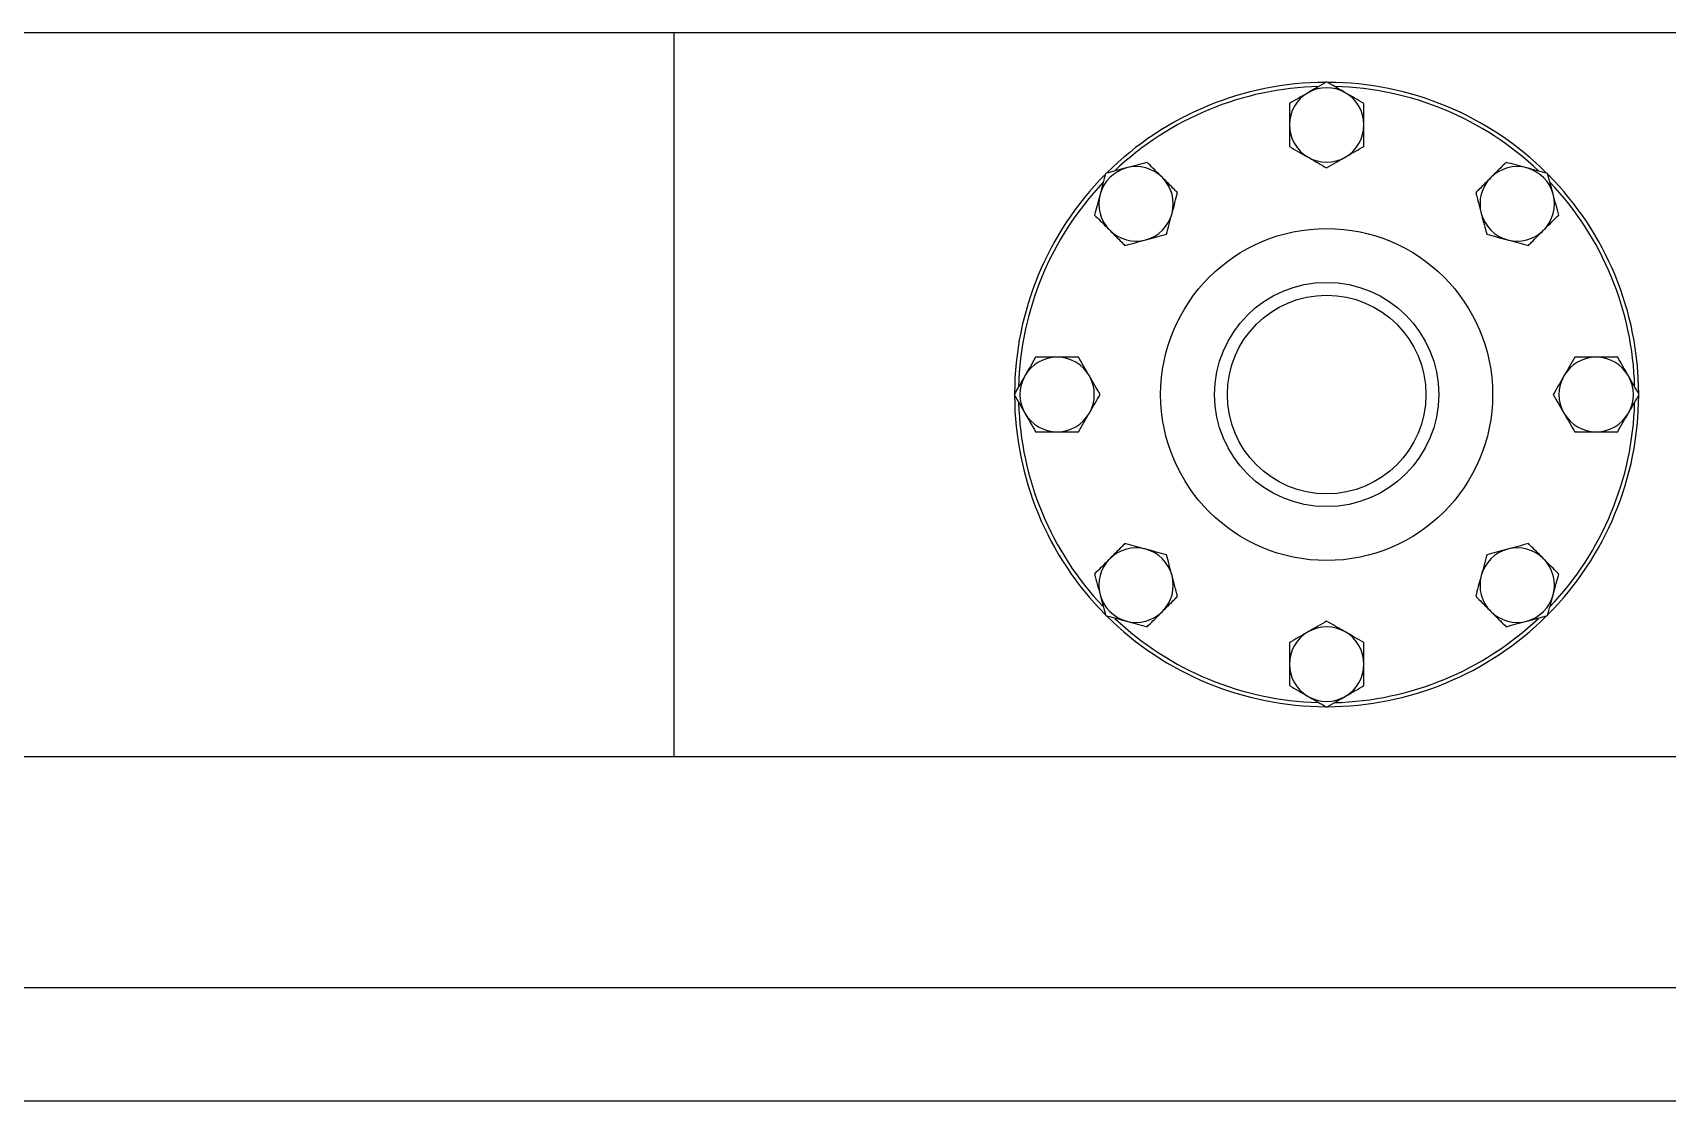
# Model space of a CAD drawing. Header units: inches. Extents: x 0.9 to 37.1, y -8.4 to 11.7.
# Drawn here: x 12.1383 to 12.4383, y 7.2959 to 7.4921 of the extents above; entities that cross this region are included whole.
import ezdxf

# ---------------------------------------------------------------- set-up
doc = ezdxf.new("R2010")
doc.units = ezdxf.units.IN
doc.header["$MEASUREMENT"] = 0

msp = doc.modelspace()

# ---------------------------------------------------------------- linework, layer by layer
at = {"color": 7, "linetype": 'Continuous', "lineweight": 25}
for p, q in [((12.25601218982021, 7.492065021404431), (12.03101218982021, 7.492065021404431)), ((12.49559552315355, 7.492065021404431), (12.25601218982021, 7.492065021404431)), ((12.25601218982021, 7.425658771404431), (12.25601218982021, 7.492065021404431)), ((12.25601218982021, 7.359252521404431), (12.25601218982021, 7.492065021404431)), ((12.25601218982021, 7.359252521404431), (12.25601218982021, 7.425658771404431)), ((12.03101218982021, 7.359252521404431), (12.25601218982021, 7.359252521404431)), ((12.25601218982021, 7.359252521404431), (12.49559552315355, 7.359252521404431)), ((12.55597354286048, 7.316775897388684), (11.26125917011327, 7.316775897388684)), ((12.55080385648687, 7.29594256405535), (11.26642885648688, 7.29594256405535))]:
    msp.add_line(p, q, dxfattribs=at)
for radius in [0.03046874999999966, 0.02058187053800041, 0.01822916666666688]:
    msp.add_circle((12.37580385648688, 7.425658771404431), radius, dxfattribs=at)
for centre, radius, start, end in [((12.37580385648688, 7.425658771404431), 0.05729166666666732, 90.23318464295991, 134.7394185400009), ((12.37580385648688, 7.425658771404431), 0.05656167979002667, 91.47562554522406, 133.4596596863277), ((12.37580385648688, 7.475137938071096), 0.006833333333334579, 120.0000000000116, 180), ((12.37580385648688, 7.475137938071096), 0.006833333333333953, 60.00000000000129, 120.0000000000116), ((12.37580385648688, 7.425658771404431), 0.05729166666666675, 45.18830144895448, 89.74936010981259), ((12.37580385648688, 7.425658771404431), 0.0565616797900264, 46.52268397941067, 88.42044468870465), ((12.37580385648688, 7.475137938071096), 0.006833333333333065, 0, 60.00000000000129), ((12.37580385648688, 7.475137938071096), 0.006833333333334579, 180, 239.9999999999891), ((12.37580385648688, 7.475137938071096), 0.006833333333333065, 299.9999999999995, 0), ((12.37580385648688, 7.475137938071096), 0.006833333333333953, 239.9999999999891, 299.9999999999995), ((12.37580385648688, 7.425658771404431), 0.057291666666668, 135.2571816672286, 179.7535383308726), ((12.34081680220942, 7.46064582568189), 0.00683333333333478, 105.0000000000209, 165.0000000000046), ((12.34081680220942, 7.46064582568189), 0.006833333333333753, 45.0000000000053, 105.0000000000209), ((12.41079091076434, 7.46064582568189), 0.006833333333333839, 75.00000000000891, 135.0000000000052), ((12.41079091076434, 7.46064582568189), 0.006833333333333262, 15.00000000000317, 75.00000000000891), ((12.37580385648688, 7.425658771404431), 0.05729166666666599, 0.148107606698369, 44.78589844930206), ((12.37580385648688, 7.425658771404431), 0.05656167979002662, 136.5477547677139, 178.550534779508), ((12.34081680220942, 7.46064582568189), 0.006833333333332582, 344.9999999999976, 45.0000000000053), ((12.41079091076434, 7.46064582568189), 0.006833333333333839, 135.0000000000052, 195.0000000000001), ((12.37580385648688, 7.425658771404431), 0.05656167979002624, 22.50000000001959, 43.42421540811347), ((12.34081680220942, 7.46064582568189), 0.006833333333335409, 165.0000000000046, 224.9999999999876), ((12.41079091076434, 7.46064582568189), 0.006833333333332269, 314.9999999999982, 15.00000000000317), ((12.34081680220942, 7.46064582568189), 0.006833333333333262, 284.9999999999919, 344.9999999999976), ((12.41079091076434, 7.46064582568189), 0.006833333333333722, 195.0000000000001, 254.9999999999953), ((12.34081680220942, 7.46064582568189), 0.006833333333335409, 224.9999999999876, 284.9999999999919), ((12.41079091076434, 7.46064582568189), 0.006833333333333722, 254.9999999999953, 314.9999999999982), ((12.37580385648688, 7.425658771404431), 0.0565616797900256, 1.554508334773124, 22.50000000001959), ((12.32632468982021, 7.425658771404431), 0.00683333333333345, 90, 150.0000000000031), ((12.32632468982021, 7.425658771404431), 0.00683333333333345, 29.99999999999688, 90), ((12.42528302315354, 7.425658771404432), 0.006833333333333247, 90, 149.9999999999957), ((12.42528302315354, 7.425658771404432), 0.006833333333333672, 30.00000000000012, 90), ((12.32632468982021, 7.425658771404431), 0.006833333333333672, 150.0000000000031, 210.0000000000009), ((12.32632468982021, 7.425658771404431), 0.006833333333333672, 330.0000000000007, 29.99999999999688), ((12.42528302315354, 7.425658771404432), 0.006833333333331911, 149.9999999999957, 210.000000000005), ((12.42528302315354, 7.425658771404432), 0.006833333333333672, 330.0000000000039, 30.00000000000012), ((12.37580385648688, 7.425658771404431), 0.05729166666666685, 180.2581446518465, 224.7894617272967), ((12.37580385648688, 7.425658771404431), 0.05656167979002698, 181.5816413912902, 223.4672577050276), ((12.37580385648688, 7.425658771404431), 0.05729166666666728, 315.1623803618174, 359.8553289600194), ((12.37580385648688, 7.425658771404431), 0.05656167979002622, 316.449465220492, 358.4677235533312), ((12.32632468982021, 7.425658771404431), 0.006833333333334135, 210.0000000000009, 270.0000000000008), ((12.32632468982021, 7.425658771404431), 0.006833333333334135, 270.0000000000008, 330.0000000000007), ((12.42528302315354, 7.425658771404432), 0.006833333333333247, 210.000000000005, 270.0000000000008), ((12.42528302315354, 7.425658771404432), 0.00683333333333345, 270.0000000000008, 330.0000000000039), ((12.34081680220942, 7.390671717126972), 0.006833333333333525, 75.0000000000069, 135.000000000008), ((12.34081680220942, 7.390671717126972), 0.006833333333332405, 15.00000000000317, 75.0000000000069), ((12.41079091076434, 7.390671717126973), 0.006833333333333722, 105.0000000000055, 165.0000000000007), ((12.41079091076434, 7.390671717126973), 0.006833333333333722, 44.99999999999208, 105.0000000000055), ((12.34081680220942, 7.390671717126972), 0.006833333333334894, 135.000000000008, 194.9999999999998), ((12.41079091076434, 7.390671717126973), 0.00683333333333478, 345.0000000000053, 44.99999999999208), ((12.34081680220942, 7.390671717126972), 0.006833333333332897, 314.999999999993, 15.00000000000317), ((12.41079091076434, 7.390671717126973), 0.006833333333334153, 165.0000000000007, 224.9999999999981), ((12.34081680220942, 7.390671717126972), 0.006833333333334894, 194.9999999999998, 254.9999999999809), ((12.41079091076434, 7.390671717126973), 0.00683333333333478, 285.0000000000064, 345.0000000000053), ((12.37580385648688, 7.425658771404431), 0.05729166666666735, 225.2336657744054, 269.845170379713), ((12.34081680220942, 7.390671717126972), 0.006833333333334183, 254.9999999999809, 314.999999999993), ((12.37580385648688, 7.425658771404431), 0.0572916666666667, 270.1810350008367, 314.8111845715183), ((12.41079091076434, 7.390671717126973), 0.006833333333334153, 224.9999999999981, 285.0000000000064), ((12.37580385648688, 7.425658771404431), 0.05656167979002721, 226.571765304214, 268.4210484106387), ((12.37580385648688, 7.376179604737766), 0.006833333333334579, 120.0000000000135, 180), ((12.37580385648688, 7.376179604737766), 0.006833333333333569, 59.99999999999942, 120.0000000000135), ((12.37580385648688, 7.425658771404431), 0.05656167979002691, 271.4494652204932, 313.4232735478649), ((12.37580385648688, 7.376179604737766), 0.006833333333332803, 0, 59.99999999999942), ((12.37580385648688, 7.376179604737766), 0.006833333333334579, 180, 239.9999999999891), ((12.37580385648688, 7.376179604737766), 0.006833333333333065, 299.9999999999995, 0), ((12.37580385648688, 7.376179604737766), 0.006833333333333953, 239.9999999999891, 299.9999999999995)]:
    msp.add_arc(centre, radius, start, end, dxfattribs=at)
for points, knots in [([(12.37238718982021, 7.48105577833029), (12.37230618567719, 7.481009010566511), (12.37169287773225, 7.480654917059408), (12.3705365348102, 7.479987302162085), (12.36949570609123, 7.479386379421008), (12.36897052315354, 7.479083164910559)], [0, 0, 0, 0, 0.07010571820326274, 0.5307925293049064, 1, 1, 1, 1]), ([(12.37580385648688, 7.483028391750022), (12.37524897479972, 7.482708030658571), (12.37412903783621, 7.482061434751216), (12.37297131144923, 7.481393021110046), (12.37238718982021, 7.48105577833029)], [0, 0, 0, 0, 0.4954579634770557, 1, 1, 1, 1]), ([(12.37922052315355, 7.48105577833029), (12.37913951901052, 7.481102546094071), (12.37852621106559, 7.481456639601173), (12.37736986814354, 7.482124254498496), (12.37632903942457, 7.482725177239574), (12.37580385648688, 7.483028391750022)], [0, 0, 0, 0, 0.07010571820318945, 0.5307925293048706, 1, 1, 1, 1]), ([(12.38263718982021, 7.479083164910559), (12.38208230813305, 7.47940352600201), (12.38096237116954, 7.480050121909366), (12.37980464478257, 7.480718535550535), (12.37922052315355, 7.48105577833029)], [0, 0, 0, 0, 0.495457963477018, 1, 1, 1, 1]), ([(12.36897052315354, 7.479083164910559), (12.36897052315354, 7.478591929734122), (12.36897052315354, 7.477604816438305), (12.36897052315354, 7.476278630791726), (12.36897052315354, 7.475451888412024), (12.36897052315354, 7.475137938071096)], [0, 0, 0, 0, 0.3805934879738661, 0.7647841813874847, 1, 1, 1, 1]), ([(12.38263718982021, 7.475137938071096), (12.38263718982021, 7.475451888406663), (12.38263718982021, 7.476273374295602), (12.38263718982021, 7.477599616803872), (12.38263718982021, 7.478586806886467), (12.38263718982021, 7.479083164910559)], [0, 0, 0, 0, 0.2352153999993363, 0.6154671935981791, 1, 1, 1, 1]), ([(12.36897052315354, 7.475137938071096), (12.36897052315354, 7.474617961196195), (12.36897052315354, 7.47357023300618), (12.36897052315354, 7.472255491137505), (12.36897052315354, 7.471469760502647), (12.36897052315354, 7.471192711231635)], [0, 0, 0, 0, 0.3894480145147163, 0.7847188654868438, 1, 1, 1, 1]), ([(12.38263718982021, 7.471192711231635), (12.38263718982021, 7.471469761521861), (12.38263718982021, 7.472248439009689), (12.38263718982021, 7.473562892642368), (12.38263718982021, 7.474610635094527), (12.38263718982021, 7.475137938071096)], [0, 0, 0, 0, 0.2152816572951844, 0.6050705810156057, 1, 1, 1, 1]), ([(12.36897052315354, 7.471192711231635), (12.36952540484071, 7.470872350140183), (12.37064534180421, 7.470225754232828), (12.37180306819119, 7.469557340591659), (12.37238718982021, 7.469220097811903)], [0, 0, 0, 0, 0.4954579634770156, 1, 1, 1, 1]), ([(12.37238718982021, 7.469220097811903), (12.37246819396323, 7.469173330048124), (12.37308150190817, 7.46881923654102), (12.37423784483022, 7.468151621643697), (12.37527867354919, 7.46755069890262), (12.37580385648688, 7.467247484392173)], [0, 0, 0, 0, 0.0701057182031903, 0.5307925293048702, 1, 1, 1, 1]), ([(12.37580385648688, 7.467247484392173), (12.37635873817404, 7.467567845483623), (12.37747867513755, 7.468214441390979), (12.37863640152452, 7.468882855032149), (12.37922052315355, 7.469220097811903)], [0, 0, 0, 0, 0.4954579634770558, 1, 1, 1, 1]), ([(12.37922052315355, 7.469220097811903), (12.37930152729657, 7.469266865575683), (12.3799148352415, 7.469620959082786), (12.38107117816356, 7.47028857398011), (12.38211200688252, 7.470889496721187), (12.38263718982021, 7.471192711231635)], [0, 0, 0, 0, 0.07010571820326228, 0.5307925293049074, 1, 1, 1, 1]), ([(12.33523740890641, 7.466225218984896), (12.33507157780286, 7.465606328880955), (12.33473687513224, 7.464357201508779), (12.33439087877156, 7.463065925511481), (12.33421630906311, 7.46241442249009)], [0, 0, 0, 0, 0.4954579634770047, 1, 1, 1, 1]), ([(12.33904820540122, 7.467246318828199), (12.33895785701947, 7.467222110052273), (12.33827380089261, 7.467038817765502), (12.33698406794993, 7.466693234865058), (12.33582317435951, 7.466382174365007), (12.33523740890641, 7.466225218984896)], [0, 0, 0, 0, 0.0701057182032762, 0.5307925293049395, 1, 1, 1, 1]), ([(12.34285900189603, 7.468267418671501), (12.34224011179208, 7.468101587567946), (12.34099098441991, 7.467766884897328), (12.33969970842261, 7.467420888536647), (12.33904820540122, 7.467246318828199)], [0, 0, 0, 0, 0.4954579634770253, 1, 1, 1, 1]), ([(12.34564869854753, 7.465477722019997), (12.34542670213629, 7.465699718431233), (12.34484582389357, 7.46628059667395), (12.34390802882248, 7.467218391745045), (12.34320998002076, 7.467916440546769), (12.34285900189603, 7.468267418671501)], [0, 0, 0, 0, 0.2352153999993394, 0.6154671935981707, 1, 1, 1, 1]), ([(12.40874871107773, 7.468267418671502), (12.40840135535331, 7.467920062947085), (12.40770336084804, 7.467222068441814), (12.40676560598424, 7.466284313578005), (12.40618101084126, 7.465699718435024), (12.40595901442623, 7.465477722019998)], [0, 0, 0, 0, 0.3805934879738328, 0.76478418138748, 0.9999999999999999, 0.9999999999999999, 0.9999999999999999, 0.9999999999999999]), ([(12.41255950757254, 7.467246318828199), (12.41246915919079, 7.467270527604125), (12.41178510306393, 7.467453819890896), (12.41049537012125, 7.467799402791339), (12.40933447653083, 7.46811046329139), (12.40874871107773, 7.468267418671502)], [0, 0, 0, 0, 0.070105718203232, 0.5307925293048945, 1, 1, 1, 1]), ([(12.41637030406734, 7.466225218984897), (12.4157514139634, 7.466391050088451), (12.41450228659123, 7.46672575275907), (12.41321101059393, 7.467071749119752), (12.41255950757254, 7.467246318828199)], [0, 0, 0, 0, 0.4954579634769804, 1, 1, 1, 1]), ([(12.41739140391064, 7.462414422490091), (12.41736719513472, 7.462504770871837), (12.41718390284795, 7.463188826998701), (12.41683831994751, 7.46447855994138), (12.41652725944745, 7.465639453531802), (12.41637030406734, 7.466225218984897)], [0, 0, 0, 0, 0.07010571820324583, 0.5307925293049183, 1, 1, 1, 1]), ([(12.34843839519903, 7.462688025368495), (12.34824249106008, 7.462883929507444), (12.34769188292808, 7.463434537639444), (12.34676242385086, 7.464363996716667), (12.346021558058, 7.465104862509525), (12.34564869854753, 7.465477722019997)], [0, 0, 0, 0, 0.2152816572951785, 0.6050705810156127, 1, 1, 1, 1]), ([(12.40595901442623, 7.465477722019998), (12.40559133525193, 7.465110042845695), (12.40485047954393, 7.464369187137695), (12.40392081665308, 7.463439524246844), (12.40336522119298, 7.46288392878675), (12.40316931777473, 7.462688025368496)], [0, 0, 0, 0, 0.3894480145147328, 0.7847188654868752, 1, 1, 1, 1]), ([(12.33421630906311, 7.46241442249009), (12.33419210028719, 7.462324074108345), (12.33400880800041, 7.46164001798148), (12.33366322509997, 7.460350285038801), (12.33335216459992, 7.45918939144838), (12.33319520921981, 7.458603625995285)], [0, 0, 0, 0, 0.07010571820324354, 0.5307925293049218, 1, 1, 1, 1]), ([(12.34741729535573, 7.458877228873689), (12.34744150413166, 7.458967577255434), (12.34762479641843, 7.459651633382299), (12.34797037931887, 7.460941366324978), (12.34828143981892, 7.462102259915399), (12.34843839519903, 7.462688025368495)], [0, 0, 0, 0, 0.07010571820324249, 0.5307925293049102, 1, 1, 1, 1]), ([(12.40316931777473, 7.462688025368496), (12.40333514887828, 7.462069135264555), (12.4036698515489, 7.46082000789238), (12.40401584790958, 7.45952873189508), (12.40419041761803, 7.45887722887369)], [0, 0, 0, 0, 0.4954579634770042, 1, 1, 1, 1]), ([(12.41841250375395, 7.458603625995286), (12.41824667265039, 7.459222516099227), (12.41791196997977, 7.460471643471402), (12.41756597361909, 7.461762919468701), (12.41739140391064, 7.462414422490091)], [0, 0, 0, 0, 0.4954579634770053, 1, 1, 1, 1]), ([(12.33319520921981, 7.458603625995285), (12.33354256494422, 7.458256270270869), (12.3342405594495, 7.457558275765598), (12.3351783143133, 7.456620520901788), (12.33576290945629, 7.456035925758807), (12.33598490587131, 7.455813929343782)], [0, 0, 0, 0, 0.3805934879738527, 0.7647841813874864, 1, 1, 1, 1]), ([(12.34639619551242, 7.455066432378883), (12.34656202661598, 7.455685322482825), (12.3468967292866, 7.456934449855), (12.34724272564728, 7.458225725852299), (12.34741729535573, 7.458877228873689)], [0, 0, 0, 0, 0.4954579634770041, 1, 1, 1, 1]), ([(12.40419041761803, 7.45887722887369), (12.40421462639396, 7.458786880491944), (12.40439791868073, 7.45810282436508), (12.40474350158117, 7.456813091422401), (12.40505456208122, 7.45565219783198), (12.40521151746133, 7.455066432378884)], [0, 0, 0, 0, 0.07010571820324596, 0.530792529304917, 1, 1, 1, 1]), ([(12.41562280710244, 7.455813929343783), (12.41584480351368, 7.456035925755018), (12.4164256817564, 7.456616803997735), (12.41736347682749, 7.45755459906883), (12.41806152562922, 7.458252647870554), (12.41841250375395, 7.458603625995286)], [0, 0, 0, 0, 0.2352153999993389, 0.6154671935982023, 1, 1, 1, 1]), ([(12.33598490587131, 7.455813929343782), (12.33635258504562, 7.455446250169478), (12.33709344075361, 7.454705394461478), (12.33802310364446, 7.453775731570628), (12.33857869910456, 7.453220136110534), (12.33877460252281, 7.453024232692279)], [0, 0, 0, 0, 0.389448014514701, 0.7847188654868437, 1, 1, 1, 1]), ([(12.33877460252281, 7.453024232692279), (12.33939349262675, 7.453190063795834), (12.34064261999893, 7.453524766466451), (12.34193389599623, 7.453870762827133), (12.34258539901762, 7.454045332535581)], [0, 0, 0, 0, 0.4954579634770234, 1, 1, 1, 1]), ([(12.34258539901762, 7.454045332535581), (12.34267574739936, 7.454069541311507), (12.34335980352623, 7.454252833598279), (12.34464953646891, 7.454598416498721), (12.34581043005933, 7.454909476998773), (12.34639619551242, 7.455066432378883)], [0, 0, 0, 0, 0.07010571820327578, 0.5307925293049378, 1, 1, 1, 1]), ([(12.40521151746133, 7.455066432378884), (12.40583040756527, 7.454900601275329), (12.40707953493745, 7.454565898604711), (12.40837081093474, 7.45421990224403), (12.40902231395614, 7.454045332535582)], [0, 0, 0, 0, 0.4954579634769814, 1, 1, 1, 1]), ([(12.40902231395614, 7.454045332535582), (12.40911266233788, 7.454021123759656), (12.40979671846474, 7.453837831472884), (12.41108645140743, 7.453492248572442), (12.41224734499785, 7.45318118807239), (12.41283311045094, 7.453024232692279)], [0, 0, 0, 0, 0.07010571820323232, 0.5307925293048957, 1, 1, 1, 1]), ([(12.41283311045094, 7.453024232692279), (12.41302901458989, 7.453220136831228), (12.41357962272189, 7.453770744963229), (12.41450908179911, 7.454700204040451), (12.41524994759197, 7.455441069833311), (12.41562280710244, 7.455813929343783)], [0, 0, 0, 0, 0.215281657295153, 0.6050705810156004, 1, 1, 1, 1]), ([(12.32237946298075, 7.432492104737764), (12.3220591018893, 7.431937223050603), (12.32141250598194, 7.430817286087097), (12.32074409234077, 7.42965955970012), (12.32040684956102, 7.429075438071098)], [0, 0, 0, 0, 0.4954579634770042, 1, 1, 1, 1]), ([(12.32632468982021, 7.432492104737764), (12.32601073948465, 7.432492104737764), (12.32518925359571, 7.432492104737764), (12.32386301108744, 7.432492104737764), (12.32287582100484, 7.432492104737764), (12.32237946298075, 7.432492104737764)], [0, 0, 0, 0, 0.235215399999334, 0.6154671935981663, 1, 1, 1, 1]), ([(12.33026991665968, 7.432492104737764), (12.32999286636945, 7.432492104737764), (12.32921418888162, 7.432492104737764), (12.32789973524894, 7.432492104737764), (12.32685199279678, 7.432492104737764), (12.32632468982021, 7.432492104737764)], [0, 0, 0, 0, 0.2152816572951944, 0.6050705810156242, 1, 1, 1, 1]), ([(12.33224253007941, 7.429075438071098), (12.33219576231563, 7.42915644221412), (12.33184166880852, 7.429769750159053), (12.3311740539112, 7.430926093081107), (12.33057313117012, 7.431966921800075), (12.33026991665968, 7.432492104737764)], [0, 0, 0, 0, 0.07010571820325304, 0.5307925293049272, 1, 1, 1, 1]), ([(12.42133779631408, 7.432492104737765), (12.42101743522263, 7.431937223050604), (12.42037083931528, 7.430817286087098), (12.4197024256741, 7.42965955970012), (12.41936518289435, 7.429075438071099)], [0, 0, 0, 0, 0.4954579634769795, 1, 1, 1, 1]), ([(12.42528302315354, 7.432492104737765), (12.42476304627864, 7.432492104737765), (12.42371531808863, 7.432492104737765), (12.42240057621995, 7.432492104737765), (12.42161484558509, 7.432492104737765), (12.42133779631408, 7.432492104737765)], [0, 0, 0, 0, 0.3894480145146952, 0.7847188654867997, 1, 1, 1, 1]), ([(12.42922824999301, 7.432492104737765), (12.42873701481657, 7.432492104737765), (12.42774990152075, 7.432492104737765), (12.42642371587417, 7.432492104737765), (12.42559697349447, 7.432492104737765), (12.42528302315354, 7.432492104737765)], [0, 0, 0, 0, 0.380593487973835, 0.7647841813874737, 1, 1, 1, 1]), ([(12.43120086341274, 7.429075438071099), (12.43115409564896, 7.429156442214122), (12.43080000214186, 7.429769750159054), (12.43013238724453, 7.430926093081108), (12.42953146450346, 7.431966921800077), (12.42922824999301, 7.432492104737765)], [0, 0, 0, 0, 0.07010571820325003, 0.5307925293049247, 1, 1, 1, 1]), ([(12.32040684956102, 7.429075438071098), (12.32036008179724, 7.428994433928075), (12.32000598829014, 7.428381125983142), (12.31933837339281, 7.427224783061089), (12.31873745065174, 7.42618395434212), (12.31843423614129, 7.425658771404431)], [0, 0, 0, 0, 0.07010571820325413, 0.5307925293049168, 0.9999999999999999, 0.9999999999999999, 0.9999999999999999, 0.9999999999999999]), ([(12.33421514349914, 7.425658771404431), (12.33389478240769, 7.426213653091592), (12.33324818650033, 7.427333590055098), (12.33257977285916, 7.428491316442075), (12.33224253007941, 7.429075438071098)], [0, 0, 0, 0, 0.4954579634770147, 1, 1, 1, 1]), ([(12.41936518289435, 7.429075438071099), (12.41931841513057, 7.428994433928075), (12.41896432162347, 7.428381125983142), (12.41829670672615, 7.427224783061089), (12.41769578398507, 7.426183954342121), (12.41739256947462, 7.425658771404432)], [0, 0, 0, 0, 0.07010571820325427, 0.5307925293049041, 1, 1, 1, 1]), ([(12.43317347683247, 7.425658771404432), (12.43285311574102, 7.426213653091594), (12.43220651983366, 7.427333590055099), (12.43153810619249, 7.428491316442076), (12.43120086341274, 7.429075438071099)], [0, 0, 0, 0, 0.495457963477025, 1, 1, 1, 1]), ([(12.31843423614129, 7.425658771404431), (12.31875459723274, 7.42510388971727), (12.3194011931401, 7.423983952753764), (12.32006960678126, 7.422826226366786), (12.32040684956102, 7.422242104737764)], [0, 0, 0, 0, 0.4954579634770138, 0.9999999999999999, 0.9999999999999999, 0.9999999999999999, 0.9999999999999999]), ([(12.33224253007941, 7.422242104737764), (12.33228929784319, 7.422323108880788), (12.33264339135029, 7.42293641682572), (12.33331100624761, 7.424092759747774), (12.33391192898869, 7.425133588466743), (12.33421514349914, 7.425658771404431)], [0, 0, 0, 0, 0.07010571820325269, 0.5307925293049147, 1, 1, 1, 1]), ([(12.41739256947462, 7.425658771404432), (12.41771293056607, 7.425103889717271), (12.41835952647343, 7.423983952753765), (12.41902794011459, 7.422826226366787), (12.41936518289435, 7.422242104737766)], [0, 0, 0, 0, 0.495457963477026, 1, 1, 1, 1]), ([(12.43120086341274, 7.422242104737766), (12.43124763117652, 7.422323108880788), (12.43160172468362, 7.422936416825721), (12.43226933958094, 7.424092759747775), (12.43287026232202, 7.425133588466743), (12.43317347683247, 7.425658771404432)], [0, 0, 0, 0, 0.07010571820325572, 0.5307925293049063, 1, 1, 1, 1]), ([(12.32040684956102, 7.422242104737764), (12.3204536173248, 7.422161100594742), (12.3208077108319, 7.421547792649809), (12.32147532572923, 7.420391449727755), (12.3220762484703, 7.419350621008786), (12.32237946298075, 7.418825438071098)], [0, 0, 0, 0, 0.07010571820325301, 0.5307925293049259, 1, 1, 1, 1]), ([(12.33026991665968, 7.418825438071098), (12.33059027775113, 7.419380319758259), (12.33123687365848, 7.420500256721764), (12.33190528729965, 7.421657983108743), (12.33224253007941, 7.422242104737764)], [0, 0, 0, 0, 0.495457963477002, 1, 1, 1, 1]), ([(12.41936518289435, 7.422242104737766), (12.41941195065813, 7.422161100594742), (12.41976604416523, 7.421547792649809), (12.42043365906256, 7.420391449727756), (12.42103458180363, 7.419350621008787), (12.42133779631408, 7.418825438071099)], [0, 0, 0, 0, 0.07010571820325003, 0.5307925293049258, 1, 1, 1, 1]), ([(12.42922824999301, 7.418825438071099), (12.42954861108446, 7.419380319758259), (12.43019520699181, 7.420500256721766), (12.43086362063298, 7.421657983108743), (12.43120086341274, 7.422242104737766)], [0, 0, 0, 0, 0.4954579634769817, 1, 1, 1, 1]), ([(12.32237946298075, 7.418825438071098), (12.32287069815719, 7.418825438071098), (12.323857811453, 7.418825438071098), (12.32518399709958, 7.418825438071098), (12.32601073947929, 7.418825438071098), (12.32632468982021, 7.418825438071098)], [0, 0, 0, 0, 0.3805934879738623, 0.764784181387484, 1, 1, 1, 1]), ([(12.32632468982021, 7.418825438071098), (12.32684466669511, 7.418825438071098), (12.32789239488513, 7.418825438071098), (12.3292071367538, 7.418825438071098), (12.32999286738866, 7.418825438071098), (12.33026991665968, 7.418825438071098)], [0, 0, 0, 0, 0.3894480145147123, 0.7847188654868341, 1, 1, 1, 1]), ([(12.42133779631408, 7.418825438071099), (12.42161484660431, 7.418825438071099), (12.42239352409214, 7.418825438071099), (12.42370797772482, 7.418825438071099), (12.42475572017698, 7.418825438071099), (12.42528302315354, 7.418825438071099)], [0, 0, 0, 0, 0.2152816572951599, 0.6050705810156067, 0.9999999999999999, 0.9999999999999999, 0.9999999999999999, 0.9999999999999999]), ([(12.42528302315354, 7.418825438071099), (12.42559697348911, 7.418825438071099), (12.42641845937805, 7.418825438071099), (12.42774470188632, 7.418825438071099), (12.42873189196891, 7.418825438071099), (12.42922824999301, 7.418825438071099)], [0, 0, 0, 0, 0.2352153999993234, 0.6154671935981836, 1, 1, 1, 1]), ([(12.33877460252282, 7.398293310116584), (12.33857869838387, 7.398097405977634), (12.33802809025187, 7.397546797845633), (12.33709863117464, 7.396617338768412), (12.33635776538178, 7.395876472975552), (12.33598490587131, 7.39550361346508)], [0, 0, 0, 0, 0.2152816572951847, 0.6050705810156005, 1, 1, 1, 1]), ([(12.34258539901762, 7.397272210273281), (12.34249505063588, 7.397296419049207), (12.34181099450901, 7.397479711335977), (12.34052126156633, 7.397825294236421), (12.33936036797591, 7.398136354736472), (12.33877460252282, 7.398293310116584)], [0, 0, 0, 0, 0.07010571820323219, 0.5307925293048955, 1, 1, 1, 1]), ([(12.34639619551242, 7.396251110429978), (12.34577730540848, 7.396416941533533), (12.34452817803631, 7.396751644204151), (12.34323690203901, 7.397097640564833), (12.34258539901762, 7.397272210273281)], [0, 0, 0, 0, 0.4954579634769816, 1, 1, 1, 1]), ([(12.40902231395614, 7.397272210273282), (12.40893196557439, 7.397248001497355), (12.40824790944753, 7.397064709210585), (12.40695817650485, 7.396719126310142), (12.40579728291443, 7.39640806581009), (12.40521151746133, 7.396251110429979)], [0, 0, 0, 0, 0.07010571820323219, 0.5307925293048946, 1, 1, 1, 1]), ([(12.41283311045094, 7.398293310116584), (12.412214220347, 7.398127479013029), (12.41096509297483, 7.397792776342412), (12.40967381697753, 7.397446779981729), (12.40902231395614, 7.397272210273282)], [0, 0, 0, 0, 0.4954579634770236, 1, 1, 1, 1]), ([(12.41562280710245, 7.395503613465081), (12.41525512792814, 7.395871292639384), (12.41451427222014, 7.396612148347384), (12.41358460932929, 7.397541811238235), (12.4130290138692, 7.398097406698328), (12.41283311045094, 7.398293310116584)], [0, 0, 0, 0, 0.3894480145147082, 0.7847188654868258, 1, 1, 1, 1]), ([(12.33598490587131, 7.39550361346508), (12.33576290946008, 7.395281617053845), (12.33518203121736, 7.394700738811128), (12.33424423614627, 7.393762943740033), (12.33354618734454, 7.393064894938309), (12.33319520921981, 7.392713916813578)], [0, 0, 0, 0, 0.2352153999993322, 0.615467193598183, 1, 1, 1, 1]), ([(12.34741729535573, 7.392440313935174), (12.3473930865798, 7.392530662316918), (12.34720979429303, 7.393214718443783), (12.34686421139259, 7.394504451386462), (12.34655315089254, 7.395665344976884), (12.34639619551242, 7.396251110429978)], [0, 0, 0, 0, 0.07010571820325612, 0.5307925293049164, 1, 1, 1, 1]), ([(12.40521151746133, 7.396251110429979), (12.40504568635778, 7.395632220326037), (12.40471098368716, 7.394383092953863), (12.40436498732648, 7.393091816956565), (12.40419041761803, 7.392440313935174)], [0, 0, 0, 0, 0.4954579634770165, 1, 1, 1, 1]), ([(12.41841250375395, 7.392713916813578), (12.41806514802953, 7.393061272537994), (12.41736715352426, 7.393759267043265), (12.41642939866045, 7.394697021907074), (12.41584480351747, 7.395281617050056), (12.41562280710245, 7.395503613465081)], [0, 0, 0, 0, 0.3805934879738965, 0.7647841813874802, 1, 1, 1, 1]), ([(12.33319520921981, 7.392713916813578), (12.33336104032336, 7.392095026709637), (12.33369574299398, 7.390845899337461), (12.33404173935466, 7.389554623340162), (12.33421630906311, 7.388903120318772)], [0, 0, 0, 0, 0.4954579634770118, 1, 1, 1, 1]), ([(12.34843839519903, 7.388629517440368), (12.34827256409548, 7.389248407544308), (12.34793786142486, 7.390497534916483), (12.34759186506418, 7.391788810913782), (12.34741729535573, 7.392440313935174)], [0, 0, 0, 0, 0.49545796347701, 1, 1, 1, 1]), ([(12.40419041761803, 7.392440313935174), (12.4041662088421, 7.392349965553429), (12.40398291655533, 7.391665909426564), (12.40363733365489, 7.390376176483885), (12.40332627315484, 7.389215282893463), (12.40316931777473, 7.388629517440368)], [0, 0, 0, 0, 0.07010571820324157, 0.530792529304928, 1, 1, 1, 1]), ([(12.41739140391065, 7.388903120318773), (12.41741561268657, 7.388993468700518), (12.41759890497334, 7.389677524827382), (12.41794448787378, 7.390967257770061), (12.41825554837384, 7.392128151360483), (12.41841250375395, 7.392713916813578)], [0, 0, 0, 0, 0.07010571820324263, 0.5307925293049279, 1, 1, 1, 1]), ([(12.33421630906311, 7.388903120318772), (12.33424051783904, 7.388812771937027), (12.33442381012581, 7.388128715810163), (12.33476939302625, 7.386838982867483), (12.3350804535263, 7.385678089277062), (12.33523740890641, 7.385092323823967)], [0, 0, 0, 0, 0.07010571820325588, 0.5307925293049184, 1, 1, 1, 1]), ([(12.34564869854753, 7.385839820788864), (12.34601637772183, 7.386207499963168), (12.34675723342983, 7.386948355671167), (12.34768689632068, 7.387878018562018), (12.34824249178078, 7.388433614022112), (12.34843839519903, 7.388629517440368)], [0, 0, 0, 0, 0.3894480145147207, 0.784718865486851, 1, 1, 1, 1]), ([(12.40316931777473, 7.388629517440368), (12.40336522191368, 7.388433613301419), (12.40391583004568, 7.387883005169417), (12.4048452891229, 7.386953546092196), (12.40558615491576, 7.386212680299337), (12.40595901442623, 7.385839820788865)], [0, 0, 0, 0, 0.2152816572952162, 0.6050705810156, 1, 1, 1, 1]), ([(12.41637030406734, 7.385092323823967), (12.4165361351709, 7.385711213927909), (12.41687083784151, 7.386960341300083), (12.4172168342022, 7.388251617297382), (12.41739140391065, 7.388903120318773)], [0, 0, 0, 0, 0.4954579634770156, 1, 1, 1, 1]), ([(12.33523740890641, 7.385092323823967), (12.33585629901036, 7.384926492720412), (12.33710542638253, 7.384591790049793), (12.33839670237983, 7.384245793689112), (12.33904820540122, 7.384071223980664)], [0, 0, 0, 0, 0.4954579634769805, 1, 1, 1, 1]), ([(12.34285900189603, 7.383050124137361), (12.34320635762044, 7.383397479861777), (12.34390435212571, 7.384095474367049), (12.34484210698952, 7.385033229230857), (12.3454267021325, 7.385617824373838), (12.34564869854753, 7.385839820788864)], [0, 0, 0, 0, 0.3805934879738645, 0.7647841813875113, 1, 1, 1, 1]), ([(12.40595901442623, 7.385839820788865), (12.40618101083746, 7.38561782437763), (12.40676188908018, 7.385036946134912), (12.40769968415128, 7.384099151063818), (12.408397732953, 7.383401102262093), (12.40874871107773, 7.383050124137363)], [0, 0, 0, 0, 0.235215399999325, 0.6154671935981638, 1, 1, 1, 1]), ([(12.41255950757254, 7.384071223980664), (12.41264985595428, 7.384095432756591), (12.41333391208115, 7.384278725043361), (12.41462364502383, 7.384624307943804), (12.41578453861425, 7.384935368443855), (12.41637030406734, 7.385092323823967)], [0, 0, 0, 0, 0.0701057182032326, 0.5307925293048961, 0.9999999999999999, 0.9999999999999999, 0.9999999999999999, 0.9999999999999999]), ([(12.33904820540122, 7.384071223980664), (12.33913855378296, 7.384047015204738), (12.33982260990983, 7.383863722917967), (12.34111234285251, 7.383518140017523), (12.34227323644293, 7.383207079517472), (12.34285900189603, 7.383050124137361)], [0, 0, 0, 0, 0.0701057182032319, 0.5307925293048945, 1, 1, 1, 1]), ([(12.37238718982021, 7.382097444996958), (12.37230618567719, 7.382050677233179), (12.37169287773225, 7.381696583726077), (12.3705365348102, 7.381028968828753), (12.36949570609123, 7.380428046087676), (12.36897052315354, 7.380124831577228)], [0, 0, 0, 0, 0.07010571820326209, 0.5307925293049073, 1, 1, 1, 1]), ([(12.37580385648688, 7.384070058416691), (12.37524897479972, 7.383749697325239), (12.37412903783621, 7.383103101417884), (12.37297131144923, 7.382434687776715), (12.37238718982021, 7.382097444996958)], [0, 0, 0, 0, 0.4954579634770555, 1, 1, 1, 1]), ([(12.37922052315355, 7.382097444996958), (12.37913951901052, 7.382144212760739), (12.37852621106559, 7.382498306267842), (12.37736986814354, 7.383165921165165), (12.37632903942457, 7.383766843906242), (12.37580385648688, 7.384070058416691)], [0, 0, 0, 0, 0.07010571820326911, 0.5307925293049476, 1, 1, 1, 1]), ([(12.38263718982021, 7.380124831577228), (12.38208230813305, 7.380445192668679), (12.38096237116954, 7.381091788576034), (12.37980464478257, 7.381760202217204), (12.37922052315355, 7.382097444996958)], [0, 0, 0, 0, 0.4954579634769772, 1, 1, 1, 1]), ([(12.40874871107773, 7.383050124137363), (12.40936760118167, 7.383215955240917), (12.41061672855385, 7.383550657911535), (12.41190800455115, 7.383896654272216), (12.41255950757254, 7.384071223980664)], [0, 0, 0, 0, 0.4954579634770254, 1, 1, 1, 1]), ([(12.36897052315355, 7.380124831577228), (12.36897052315354, 7.379847781287001), (12.36897052315354, 7.379069103799173), (12.36897052315354, 7.377754650166494), (12.36897052315355, 7.376706907714334), (12.36897052315354, 7.376179604737766)], [0, 0, 0, 0, 0.215281657295183, 0.6050705810156043, 1, 1, 1, 1]), ([(12.38263718982021, 7.376179604737766), (12.38263718982021, 7.376699581612668), (12.38263718982021, 7.377747309802682), (12.38263718982021, 7.379062051671358), (12.38263718982021, 7.379847782306216), (12.38263718982021, 7.380124831577228)], [0, 0, 0, 0, 0.3894480145147177, 0.7847188654868438, 1, 1, 1, 1]), ([(12.36897052315355, 7.376179604737766), (12.36897052315354, 7.375865654402199), (12.36897052315355, 7.37504416851326), (12.36897052315354, 7.373717926004991), (12.36897052315355, 7.372730735922396), (12.36897052315355, 7.372234377898303)], [0, 0, 0, 0, 0.2352153999993352, 0.6154671935981786, 1, 1, 1, 1]), ([(12.38263718982021, 7.372234377898303), (12.38263718982021, 7.37272561307474), (12.38263718982021, 7.373712726370558), (12.38263718982021, 7.375038912017136), (12.38263718982021, 7.375865654396838), (12.38263718982021, 7.376179604737766)], [0, 0, 0, 0, 0.3805934879738661, 0.7647841813874847, 1, 1, 1, 1]), ([(12.36897052315355, 7.372234377898303), (12.36952540484071, 7.371914016806852), (12.37064534180421, 7.371267420899496), (12.37180306819119, 7.370599007258328), (12.37238718982021, 7.370261764478572)], [0, 0, 0, 0, 0.4954579634769786, 1, 1, 1, 1]), ([(12.37238718982021, 7.370261764478572), (12.37246819396323, 7.370214996714791), (12.37308150190817, 7.369860903207689), (12.37423784483022, 7.369193288310366), (12.37527867354919, 7.368592365569289), (12.37580385648688, 7.368289151058841)], [0, 0, 0, 0, 0.0701057182032683, 0.5307925293049485, 1, 1, 1, 1]), ([(12.37580385648688, 7.368289151058841), (12.37635873817404, 7.368609512150291), (12.37747867513755, 7.369256108057647), (12.37863640152452, 7.369924521698817), (12.37922052315355, 7.370261764478572)], [0, 0, 0, 0, 0.4954579634770563, 1, 1, 1, 1]), ([(12.37922052315355, 7.370261764478572), (12.37930152729657, 7.370308532242351), (12.3799148352415, 7.370662625749455), (12.38107117816356, 7.371330240646778), (12.38211200688252, 7.371931163387854), (12.38263718982021, 7.372234377898303)], [0, 0, 0, 0, 0.07010571820326254, 0.5307925293049063, 1, 1, 1, 1])]:
    msp.add_open_spline(points, degree=3, knots=knots, dxfattribs=at)

doc.saveas('drawing.dxf')
